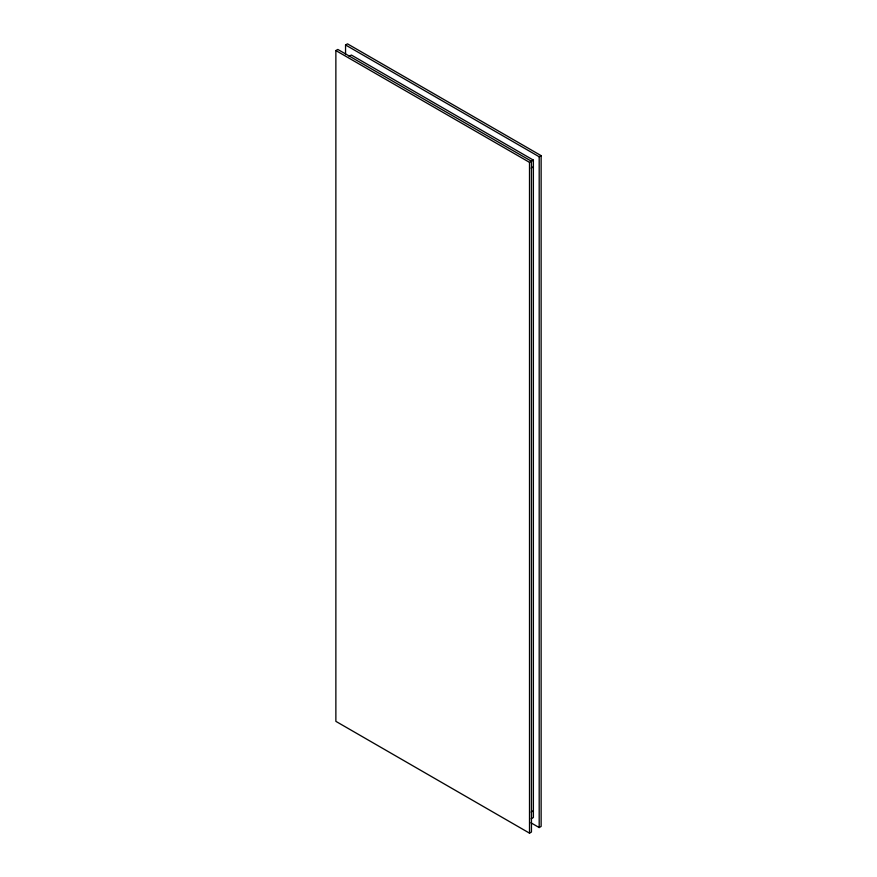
<?xml version="1.0" encoding="UTF-8"?>
<svg xmlns="http://www.w3.org/2000/svg" width="877" height="877" viewBox="0 0 877 877"><rect width="100%" height="100%" fill="white"/><g stroke="black" fill="none" stroke-linecap="round" stroke-linejoin="round"><path stroke-width="1.32" d="M335.869 50.559L337.809 49.441L531.451 161.236L531.451 832.032L529.511 833.15L335.869 721.354L335.869 50.559L529.511 162.355L533.38 160.118L533.38 817.496L531.166 818.778M345.549 54.549L345.549 44.968L347.489 43.85L541.131 155.646L541.131 826.441L539.191 827.559L530.925 822.79M349.145 56.303L351.359 55.032L533.38 160.118M345.549 44.968L539.191 156.764L541.131 155.646M531.166 168.11L533.38 166.827M531.166 812.069L533.38 810.786M539.191 156.764L539.191 827.559M529.511 162.355L529.511 833.15"/></g></svg>
